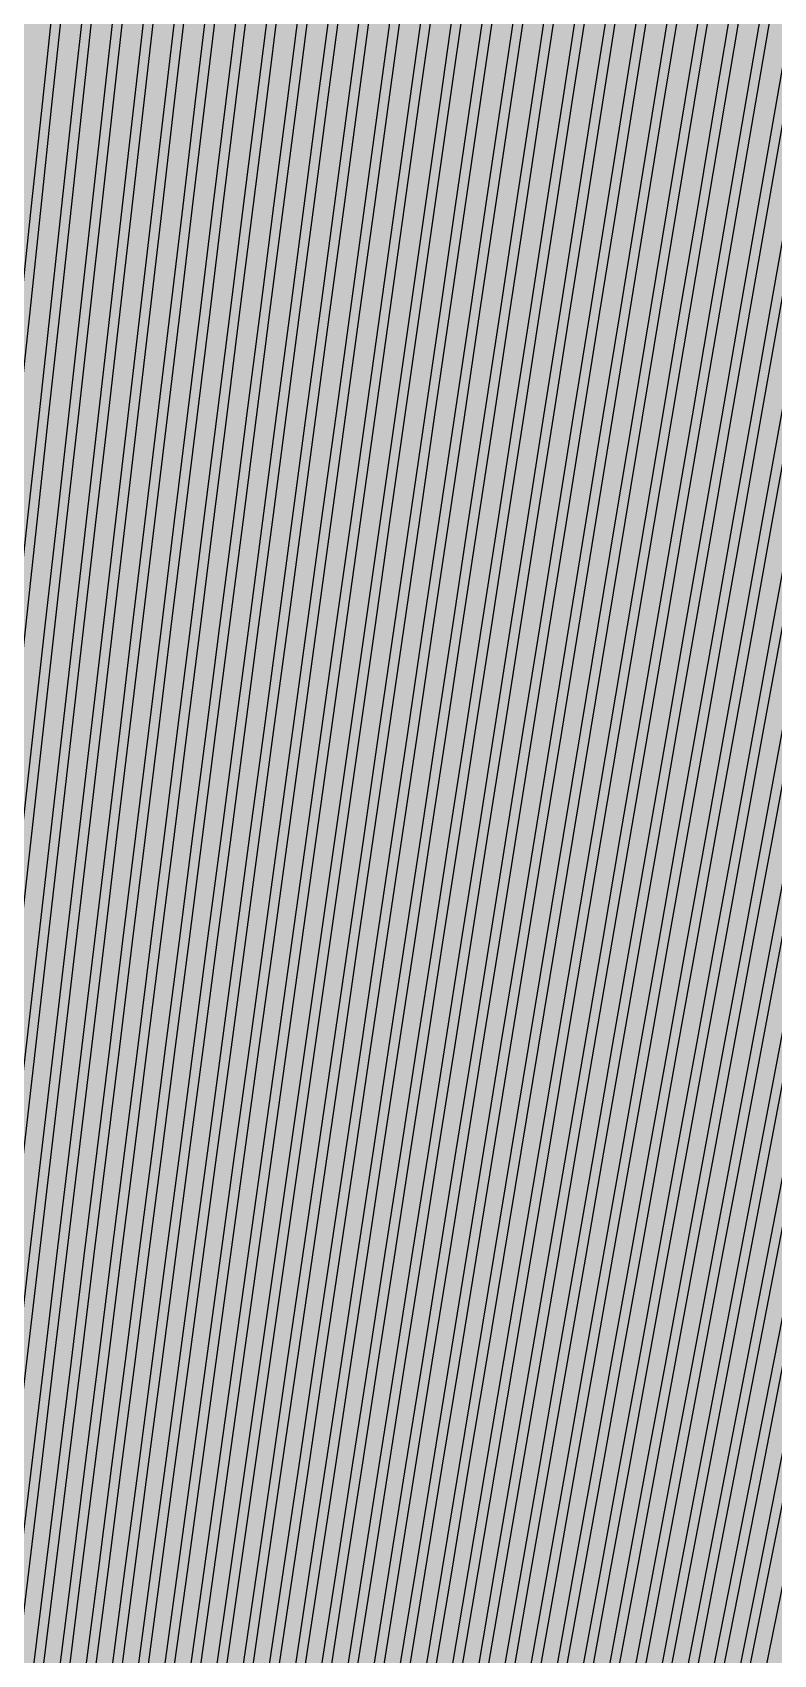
# Model space of a CAD drawing. Header units: metres. Extents: x -7231 to 10969, y -37556 to 1873.
# Drawn here: x 2111.6 to 2270.5, y -18122.3 to -17774.6 of the extents above; entities that cross this region are included whole.
import ezdxf

# ---------------------------------------------------------------- set-up
doc = ezdxf.new("R2010")
doc.units = ezdxf.units.M
for name, color, linetype in [('Metal1', 4, 'CONTINUOUS'), ('Metal2', 3, 'CONTINUOUS'), ('Polyimide', 7, 'CONTINUOUS')]:
    doc.layers.add(name, color=color, linetype=linetype)

msp = doc.modelspace()

# ---------------------------------------------------------------- hatches: boundary and pattern name
at = {"layer": 'Polyimide'}
msp.add_hatch(color=7, dxfattribs=at).paths.add_polyline_path([(4065.69, -468), (4066.67, -501.99), (4068.51, -535.99), (4071.41, -569.99), (4075.54, -603.99), (4081.04, -637.99), (4088.01, -671.99), (4096.52, -705.98), (4106.62, -739.98), (4118.33, -773.98), (4131.63, -807.98), (4146.49, -841.98), (4162.87, -875.98), (4180.68, -909.97), (4199.83, -943.97), (4220.22, -977.97), (4241.73, -1011.97), (4264.21, -1045.97), (4287.52, -1079.96), (4311.51, -1113.96), (4336.01, -1147.96), (4360.86, -1181.96), (4385.88, -1215.96), (4410.89, -1249.96), (4435.74, -1283.95), (4460.24, -1317.95), (4484.23, -1351.95), (4507.54, -1385.95), (4530.02, -1419.95), (4551.53, -1453.94), (4571.92, -1487.94), (4591.07, -1521.94), (4608.88, -1555.94), (4625.26, -1589.94), (4640.12, -1623.94), (4653.42, -1657.93), (4665.13, -1691.93), (4675.23, -1725.93), (4683.74, -1759.93), (4690.71, -1793.93), (4696.21, -1827.93), (4700.34, -1861.92), (4703.24, -1895.92), (4705.08, -1929.92), (4706.06, -1963.92), (4706.44, -1997.92), (4706.5, -2031.91), (4706.5, -4793.02), (4709.95, -4838.39), (4720.22, -4882.71), (4737.08, -4924.98), (4760.13, -4964.2), (4788.85, -4999.49), (4822.58, -5030.03), (4860.53, -5055.12), (4901.85, -5074.18), (4901.85, -5074.18), (4970.68, -5105.23), (5034.7, -5145.26), (5092.76, -5193.54), (5143.8, -5249.19), (5186.89, -5311.2), (5221.24, -5378.44), (5246.23, -5449.69), (5261.41, -5523.66), (5266.5, -5599), (5261.41, -5674.34), (5246.23, -5748.31), (5221.24, -5819.56), (5186.89, -5886.8), (5143.8, -5948.81), (5092.76, -6004.46), (5034.7, -6052.74), (4970.68, -6092.77), (4901.85, -6123.82), (4860.53, -6142.88), (4822.58, -6167.97), (4788.85, -6198.51), (4760.13, -6233.8), (4737.08, -6273.02), (4720.22, -6315.29), (4709.95, -6359.61), (4706.5, -6404.98), (4706.5, -9221.52), (4709.95, -9266.88), (4720.22, -9311.21), (4737.08, -9353.47), (4760.13, -9392.7), (4788.85, -9427.98), (4822.58, -9458.52), (4860.53, -9483.61), (4901.85, -9502.67), (4970.68, -9533.72), (5034.7, -9573.75), (5092.76, -9622.03), (5143.8, -9677.68), (5186.89, -9739.69), (5221.24, -9806.94), (5246.23, -9878.19), (5261.41, -9952.16), (5266.5, -10027.49), (5261.41, -10102.83), (5246.23, -10176.8), (5221.24, -10248.05), (5186.89, -10315.3), (5143.8, -10377.31), (5092.76, -10432.96), (5034.7, -10481.24), (4970.68, -10521.27), (4901.85, -10552.32), (4860.53, -10571.38), (4822.58, -10596.46), (4788.85, -10627), (4760.13, -10662.29), (4737.08, -10701.52), (4720.22, -10743.78), (4709.95, -10788.1), (4706.5, -10833.47), (4706.5, -13650.01), (4709.95, -13695.38), (4720.22, -13739.7), (4737.08, -13781.96), (4760.13, -13821.19), (4788.85, -13856.48), (4822.58, -13887.02), (4860.53, -13912.11), (4901.85, -13931.17), (4970.68, -13962.22), (5034.7, -14002.25), (5092.76, -14050.53), (5143.8, -14106.18), (5186.89, -14168.19), (5221.24, -14235.43), (5246.23, -14306.68), (5261.41, -14380.65), (5266.5, -14455.99), (5261.41, -14531.33), (5246.23, -14605.29), (5221.24, -14676.55), (5186.89, -14743.79), (5143.8, -14805.8), (5092.76, -14861.45), (5034.7, -14909.73), (4970.68, -14949.76), (4901.85, -14980.81), (4860.53, -14999.87), (4822.58, -15024.96), (4788.85, -15055.5), (4760.13, -15090.79), (4737.08, -15130.01), (4720.22, -15172.27), (4709.95, -15216.6), (4706.5, -15261.97), (4706.5, -15455.99), (4720.95, -15750.04), (4764.14, -16041.26), (4835.68, -16326.84), (4934.86, -16604.04), (5060.74, -16870.18), (5212.09, -17122.7), (5387.47, -17359.17), (5585.18, -17577.31), (5803.32, -17775.02), (6039.79, -17950.4), (6292.31, -18101.75), (6558.45, -18227.63), (6835.65, -18326.81), (7121.23, -18398.34), (7412.45, -18441.54), (7706.5, -18455.99), (9969.01, -18455.99), (10047.42, -18459.84), (10125.08, -18471.36), (10201.23, -18490.44), (10275.15, -18516.89), (10346.12, -18550.45), (10413.46, -18590.81), (10476.52, -18637.58), (10534.69, -18690.3), (10587.41, -18748.47), (10634.18, -18811.53), (10674.54, -18878.87), (10708.11, -18949.84), (10734.56, -19023.76), (10753.63, -19099.92), (10765.15, -19177.58), (10769.01, -19255.99), (10769.01, -20895.8), (10730.24, -20951.41), (10694.6, -21009.08), (10662.21, -21068.63), (10633.17, -21129.89), (10607.55, -21192.66), (10585.45, -21256.74), (10566.93, -21321.96), (10552.05, -21388.09), (10540.84, -21454.95), (10533.35, -21522.33), (10529.6, -21590.02), (10529.6, -21657.81), (10533.35, -21725.5), (10540.84, -21792.87), (10552.05, -21859.73), (10566.93, -21925.87), (10585.45, -21991.08), (10607.55, -22055.17), (10633.17, -22117.94), (10662.21, -22179.19), (10694.6, -22238.74), (10730.24, -22296.41), (10769.01, -22352.03), (10769.01, -32454.24), (10728.74, -32510.49), (10691.72, -32568.92), (10658.05, -32629.35), (10627.85, -32691.58), (10601.2, -32755.42), (10578.21, -32820.67), (10558.93, -32887.1), (10543.44, -32954.52), (10531.77, -33022.71), (10523.97, -33091.44), (10520.07, -33160.51), (10520.07, -33229.69), (10523.97, -33298.75), (10531.77, -33367.49), (10543.44, -33435.67), (10558.93, -33503.09), (10578.21, -33569.53), (10601.2, -33634.77), (10627.85, -33698.61), (10658.05, -33760.85), (10691.72, -33821.28), (10728.74, -33879.71), (10769.01, -33935.96), (10769.01, -36556), (10765.15, -36634.41), (10753.63, -36712.07), (10734.56, -36788.23), (10708.11, -36862.15), (10674.54, -36933.12), (10634.18, -37000.46), (10587.41, -37063.51), (10534.69, -37121.69), (10476.52, -37174.41), (10413.46, -37221.18), (10346.12, -37261.54), (10275.15, -37295.1), (10201.23, -37321.55), (10125.08, -37340.63), (10047.42, -37352.15), (9969.01, -37356), (-6231.01, -37356), (-6309.42, -37352.15), (-6387.08, -37340.63), (-6463.23, -37321.55), (-6537.15, -37295.1), (-6608.12, -37261.54), (-6675.46, -37221.18), (-6738.52, -37174.41), (-6796.69, -37121.69), (-6849.41, -37063.51), (-6896.18, -37000.46), (-6936.54, -36933.12), (-6970.11, -36862.15), (-6996.56, -36788.23), (-7015.63, -36712.07), (-7027.15, -36634.41), (-7031.01, -36556), (-7031.01, -33936), (-6990.74, -33879.75), (-6953.7, -33821.31), (-6920.03, -33760.88), (-6889.82, -33698.64), (-6863.18, -33634.8), (-6840.18, -33569.55), (-6820.9, -33503.11), (-6805.4, -33435.69), (-6793.74, -33367.49), (-6785.94, -33298.75), (-6782.03, -33229.68), (-6782.03, -33160.5), (-6785.94, -33091.43), (-6793.74, -33022.69), (-6805.4, -32954.5), (-6820.9, -32887.07), (-6840.18, -32820.63), (-6863.18, -32755.39), (-6889.82, -32691.54), (-6920.03, -32629.3), (-6953.7, -32568.87), (-6990.74, -32510.43), (-7031.01, -32454.18), (-7031.01, -22364.83), (-6990.74, -22308.58), (-6953.7, -22250.14), (-6920.03, -22189.71), (-6889.82, -22127.47), (-6863.18, -22063.62), (-6840.18, -21998.38), (-6820.9, -21931.94), (-6805.4, -21864.51), (-6793.74, -21796.32), (-6785.94, -21727.58), (-6782.03, -21658.51), (-6782.03, -21589.33), (-6785.94, -21520.26), (-6793.74, -21451.52), (-6805.4, -21383.32), (-6820.9, -21315.9), (-6840.18, -21249.46), (-6863.18, -21184.21), (-6889.82, -21120.37), (-6920.03, -21058.13), (-6953.7, -20997.7), (-6990.74, -20939.26), (-7031.01, -20883.01), (-7031.01, -19255.99), (-7027.15, -19177.58), (-7015.63, -19099.92), (-6996.56, -19023.76), (-6970.11, -18949.84), (-6936.54, -18878.87), (-6896.18, -18811.53), (-6849.41, -18748.47), (-6796.69, -18690.3), (-6738.52, -18637.58), (-6675.46, -18590.81), (-6608.12, -18550.45), (-6537.15, -18516.89), (-6463.23, -18490.44), (-6387.08, -18471.36), (-6309.42, -18459.84), (-6231.01, -18455.99), (-3968.5, -18455.99), (-3674.45, -18441.54), (-3383.23, -18398.34), (-3097.65, -18326.81), (-2820.45, -18227.63), (-2554.31, -18101.75), (-2301.79, -17950.4), (-2065.32, -17775.02), (-1847.18, -17577.31), (-1649.47, -17359.17), (-1474.09, -17122.7), (-1322.74, -16870.18), (-1196.86, -16604.04), (-1097.68, -16326.84), (-1026.14, -16041.26), (-982.95, -15750.04), (-968.5, -15455.99), (-968.5, -15261.97), (-971.95, -15216.6), (-982.22, -15172.27), (-999.08, -15130.01), (-1022.13, -15090.79), (-1050.85, -15055.5), (-1084.58, -15024.96), (-1122.53, -14999.87), (-1163.85, -14980.81), (-1232.68, -14949.76), (-1296.7, -14909.73), (-1354.76, -14861.45), (-1405.8, -14805.8), (-1448.89, -14743.79), (-1483.24, -14676.55), (-1508.23, -14605.29), (-1523.41, -14531.33), (-1528.5, -14455.99), (-1523.41, -14380.65), (-1508.23, -14306.68), (-1483.24, -14235.43), (-1448.89, -14168.19), (-1405.8, -14106.18), (-1354.76, -14050.53), (-1296.7, -14002.25), (-1232.68, -13962.22), (-1163.85, -13931.17), (-1122.53, -13912.11), (-1084.58, -13887.02), (-1050.85, -13856.48), (-1022.13, -13821.19), (-999.08, -13781.96), (-982.22, -13739.7), (-971.95, -13695.38), (-968.5, -13650.01), (-968.5, -12309.64), (-971.95, -12264.27), (-982.22, -12219.94), (-999.08, -12177.68), (-1022.13, -12138.46), (-1050.85, -12103.17), (-1084.58, -12072.63), (-1122.53, -12047.54), (-1163.85, -12028.48), (-1232.68, -11997.43), (-1296.7, -11957.4), (-1354.76, -11909.12), (-1405.8, -11853.47), (-1448.89, -11791.46), (-1483.24, -11724.22), (-1508.23, -11652.96), (-1523.41, -11579), (-1528.5, -11503.66), (-1523.41, -11428.32), (-1508.23, -11354.35), (-1483.24, -11283.1), (-1448.89, -11215.86), (-1405.8, -11153.85), (-1354.76, -11098.2), (-1296.7, -11049.92), (-1232.68, -11009.89), (-1163.85, -10978.84), (-1122.53, -10959.78), (-1084.58, -10934.69), (-1050.85, -10904.15), (-1022.13, -10868.86), (-999.08, -10829.63), (-982.22, -10787.37), (-971.95, -10743.05), (-968.5, -10697.68), (-968.5, -9357.31), (-971.95, -9311.94), (-982.22, -9267.62), (-999.08, -9225.35), (-1022.13, -9186.13), (-1050.85, -9150.84), (-1084.58, -9120.3), (-1122.53, -9095.21), (-1163.85, -9076.15), (-1163.85, -9076.15), (-1232.68, -9045.1), (-1296.7, -9005.07), (-1354.76, -8956.79), (-1405.8, -8901.14), (-1448.89, -8839.13), (-1483.24, -8771.89), (-1508.23, -8700.64), (-1523.41, -8626.67), (-1528.5, -8551.33), (-1523.41, -8475.99), (-1508.23, -8402.02), (-1483.24, -8330.77), (-1448.89, -8263.53), (-1405.8, -8201.52), (-1354.76, -8145.87), (-1296.7, -8097.59), (-1232.68, -8057.56), (-1163.85, -8026.51), (-1163.85, -8026.51), (-1122.53, -8007.45), (-1084.58, -7982.36), (-1050.85, -7951.82), (-1022.13, -7916.53), (-999.08, -7877.31), (-982.22, -7835.04), (-971.95, -7790.72), (-968.5, -7745.35), (-968.5, -6404.98), (-971.95, -6359.61), (-982.22, -6315.29), (-999.08, -6273.02), (-1022.13, -6233.8), (-1050.85, -6198.51), (-1084.58, -6167.97), (-1122.53, -6142.88), (-1163.85, -6123.82), (-1163.85, -6123.82), (-1232.68, -6092.77), (-1296.7, -6052.74), (-1354.76, -6004.46), (-1405.8, -5948.81), (-1448.89, -5886.8), (-1483.24, -5819.56), (-1508.23, -5748.31), (-1523.41, -5674.34), (-1528.5, -5599), (-1523.41, -5523.66), (-1508.23, -5449.69), (-1483.24, -5378.44), (-1448.89, -5311.2), (-1405.8, -5249.19), (-1354.76, -5193.54), (-1296.7, -5145.26), (-1232.68, -5105.23), (-1163.85, -5074.18), (-1163.85, -5074.18), (-1122.53, -5055.12), (-1084.58, -5030.03), (-1050.85, -4999.49), (-1022.13, -4964.2), (-999.08, -4924.98), (-982.22, -4882.71), (-971.95, -4838.39), (-968.5, -4793.02), (-968.5, -2031.91), (-968.44, -1997.92), (-968.06, -1963.92), (-967.05, -1929.92), (-965.18, -1895.92), (-962.22, -1861.92), (-958.01, -1827.93), (-952.41, -1793.93), (-945.31, -1759.93), (-936.64, -1725.93), (-926.35, -1691.93), (-914.43, -1657.93), (-900.88, -1623.94), (-885.74, -1589.94), (-869.05, -1555.94), (-850.91, -1521.94), (-831.4, -1487.94), (-810.63, -1453.94), (-788.72, -1419.95), (-765.82, -1385.95), (-742.07, -1351.95), (-717.63, -1317.95), (-692.67, -1283.95), (-667.36, -1249.96), (-641.88, -1215.96), (-616.39, -1181.96), (-591.08, -1147.96), (-566.12, -1113.96), (-541.68, -1079.96), (-517.93, -1045.97), (-495.03, -1011.97), (-473.12, -977.97), (-452.35, -943.97), (-432.84, -909.97), (-414.7, -875.98), (-398.01, -841.98), (-382.87, -807.98), (-369.32, -773.98), (-357.4, -739.98), (-347.11, -705.98), (-338.44, -671.99), (-331.34, -637.99), (-325.74, -603.99), (-321.53, -569.99), (-318.57, -535.99), (-316.7, -501.99), (-315.69, -468), (-315.31, -434), (-315.25, -400), (-315.25, 401), (-315.25, 451), (-315.25, 1644), (-270.25, 1644), (-270.03, 1637.13), (-269.35, 1630.29), (-268.23, 1623.52), (-266.67, 1616.82), (-264.68, 1610.25), (-262.26, 1603.82), (-259.42, 1597.56), (-256.18, 1591.5), (-252.55, 1585.67), (-248.55, 1580.08), (-244.19, 1574.77), (-239.5, 1569.75), (-234.48, 1565.06), (-229.17, 1560.7), (-223.58, 1556.7), (-217.75, 1553.07), (-211.69, 1549.83), (-205.43, 1546.99), (-199, 1544.57), (-192.43, 1542.58), (-185.73, 1541.02), (-178.96, 1539.9), (-172.12, 1539.22), (-165.25, 1539), (-158.38, 1539.22), (-151.54, 1539.9), (-144.77, 1541.02), (-138.07, 1542.58), (-131.5, 1544.57), (-125.07, 1546.99), (-118.81, 1549.83), (-112.75, 1553.07), (-106.92, 1556.7), (-101.33, 1560.7), (-96.02, 1565.06), (-91, 1569.75), (-86.31, 1574.77), (-81.95, 1580.08), (-77.95, 1585.67), (-74.32, 1591.5), (-71.08, 1597.56), (-68.24, 1603.82), (-65.82, 1610.25), (-63.83, 1616.82), (-62.27, 1623.52), (-61.15, 1630.29), (-60.47, 1637.13), (-60.25, 1644), (1853, 1644), (1853, 1573), (3815.25, 1573), (3815.46, 1579.54), (3816.11, 1586.05), (3817.17, 1592.51), (3818.66, 1598.88), (3820.56, 1605.14), (3822.86, 1611.27), (3825.56, 1617.23), (3828.65, 1623), (3832.1, 1628.56), (3835.91, 1633.88), (3840.07, 1638.93), (3844.54, 1643.71), (3849.32, 1648.18), (3854.37, 1652.34), (3859.69, 1656.15), (3865.25, 1659.6), (3871.02, 1662.69), (3876.98, 1665.39), (3883.11, 1667.69), (3889.37, 1669.59), (3895.74, 1671.08), (3902.2, 1672.14), (3908.71, 1672.79), (3915.25, 1673), (3921.79, 1672.79), (3928.3, 1672.14), (3934.76, 1671.08), (3941.13, 1669.59), (3947.39, 1667.69), (3953.52, 1665.39), (3959.48, 1662.69), (3965.25, 1659.6), (3970.81, 1656.15), (3976.13, 1652.34), (3981.18, 1648.18), (3985.96, 1643.71), (3990.43, 1638.93), (3994.59, 1633.88), (3998.4, 1628.56), (4001.85, 1623), (4004.94, 1617.23), (4007.64, 1611.27), (4009.94, 1605.14), (4011.84, 1598.88), (4013.33, 1592.51), (4014.39, 1586.05), (4015.04, 1579.54), (4015.25, 1573), (4065.25, 1573), (4065.25, 451), (4065.25, 401), (4065.25, -400), (4065.31, -434), (4065.69, -468)])

# ---------------------------------------------------------------- linework, layer by layer
at = {"layer": 'Metal1'}
for points in [[(2083.67, -18126.82), (2086.11, -18104.32), (2088.56, -18081.82), (2091.01, -18059.32), (2093.45, -18036.82), (2095.9, -18014.32), (2098.35, -17991.82), (2100.8, -17969.32), (2103.24, -17946.82), (2105.69, -17924.32), (2108.14, -17901.81), (2110.59, -17879.31), (2113.03, -17856.81), (2115.48, -17834.31), (2117.93, -17811.81), (2120.37, -17789.31), (2122.82, -17766.81)], [(2124.81, -17767.03), (2122.36, -17789.53), (2119.92, -17812.03), (2117.47, -17834.53), (2115.02, -17857.03), (2112.57, -17879.53), (2110.13, -17902.03), (2107.68, -17924.53), (2105.23, -17947.03), (2102.78, -17969.53), (2100.34, -17992.03), (2097.89, -18014.53), (2095.44, -18037.04), (2093, -18059.54), (2090.55, -18082.04), (2088.1, -18104.54), (2085.65, -18127.04)], [(2094.87, -18126.82), (2097.44, -18104.32), (2100.02, -18081.81), (2102.59, -18059.31), (2105.17, -18036.81), (2107.74, -18014.31), (2110.32, -17991.81), (2112.89, -17969.31), (2115.46, -17946.81), (2118.04, -17924.31), (2120.61, -17901.81), (2123.19, -17879.31), (2125.76, -17856.81), (2128.34, -17834.31), (2130.91, -17811.81), (2133.49, -17789.31), (2136.06, -17766.81)], [(2138.05, -17767.03), (2135.47, -17789.53), (2132.9, -17812.03), (2130.32, -17834.53), (2127.75, -17857.04), (2125.17, -17879.54), (2122.6, -17902.04), (2120.03, -17924.54), (2117.45, -17947.04), (2114.88, -17969.54), (2112.3, -17992.04), (2109.73, -18014.54), (2107.15, -18037.04), (2104.58, -18059.54), (2102.01, -18082.04), (2099.43, -18104.54), (2096.86, -18127.04)], [(2106.07, -18126.81), (2108.77, -18104.31), (2111.48, -18081.81), (2114.18, -18059.31), (2116.88, -18036.81), (2119.58, -18014.31), (2122.28, -17991.81), (2124.98, -17969.31), (2127.69, -17946.81), (2130.39, -17924.3), (2133.09, -17901.8), (2135.79, -17879.3), (2138.49, -17856.8), (2141.19, -17834.3), (2143.89, -17811.8), (2146.6, -17789.3), (2149.3, -17766.8)], [(2151.28, -17767.04), (2148.58, -17789.54), (2145.88, -17812.04), (2143.18, -17834.54), (2140.48, -17857.04), (2137.78, -17879.54), (2135.07, -17902.04), (2132.37, -17924.54), (2129.67, -17947.04), (2126.97, -17969.54), (2124.27, -17992.04), (2121.57, -18014.55), (2118.86, -18037.05), (2116.16, -18059.55), (2113.46, -18082.05), (2110.76, -18104.55), (2108.06, -18127.05)], [(2117.28, -18126.8), (2120.11, -18104.3), (2122.93, -18081.8), (2125.76, -18059.3), (2128.59, -18036.8), (2131.42, -18014.3), (2134.25, -17991.8), (2137.08, -17969.3), (2139.91, -17946.8), (2142.73, -17924.3), (2145.56, -17901.8), (2148.39, -17879.3), (2151.22, -17856.8), (2154.05, -17834.3), (2156.88, -17811.8), (2159.71, -17789.29), (2162.54, -17766.79)], [(2164.52, -17767.04), (2161.69, -17789.54), (2158.86, -17812.04), (2156.03, -17834.55), (2153.21, -17857.05), (2150.38, -17879.55), (2147.55, -17902.05), (2144.72, -17924.55), (2141.89, -17947.05), (2139.06, -17969.55), (2136.23, -17992.05), (2133.4, -18014.55), (2130.58, -18037.05), (2127.75, -18059.55), (2124.92, -18082.05), (2122.09, -18104.55), (2119.26, -18127.05)], [(2128.48, -18126.8), (2131.44, -18104.3), (2134.39, -18081.8), (2137.35, -18059.3), (2140.3, -18036.8), (2143.26, -18014.3), (2146.22, -17991.8), (2149.17, -17969.29), (2152.13, -17946.79), (2155.08, -17924.29), (2158.04, -17901.79), (2160.99, -17879.29), (2163.95, -17856.79), (2166.91, -17834.29), (2169.86, -17811.79), (2172.82, -17789.29), (2175.77, -17766.79)], [(2177.76, -17767.05), (2174.8, -17789.55), (2171.84, -17812.05), (2168.89, -17834.55), (2165.93, -17857.05), (2162.98, -17879.55), (2160.02, -17902.05), (2157.07, -17924.55), (2154.11, -17947.05), (2151.15, -17969.56), (2148.2, -17992.06), (2145.24, -18014.56), (2142.29, -18037.06), (2139.33, -18059.56), (2136.38, -18082.06), (2133.42, -18104.56), (2130.46, -18127.06)], [(2139.68, -18126.79), (2142.77, -18104.29), (2145.85, -18081.79), (2148.93, -18059.29), (2152.02, -18036.79), (2155.1, -18014.29), (2158.18, -17991.79), (2161.27, -17969.29), (2164.35, -17946.79), (2167.43, -17924.29), (2170.51, -17901.79), (2173.6, -17879.29), (2176.68, -17856.79), (2179.76, -17834.29), (2182.85, -17811.78), (2185.93, -17789.28), (2189.01, -17766.78)], [(2190.99, -17767.05), (2187.91, -17789.56), (2184.83, -17812.06), (2181.74, -17834.56), (2178.66, -17857.06), (2175.58, -17879.56), (2172.5, -17902.06), (2169.41, -17924.56), (2166.33, -17947.06), (2163.25, -17969.56), (2160.16, -17992.06), (2157.08, -18014.56), (2154, -18037.06), (2150.91, -18059.56), (2147.83, -18082.06), (2144.75, -18104.56), (2141.67, -18127.07)], [(2150.89, -18126.79), (2154.1, -18104.29), (2157.31, -18081.79), (2160.52, -18059.29), (2163.73, -18036.79), (2166.94, -18014.29), (2170.15, -17991.78), (2173.36, -17969.28), (2176.57, -17946.78), (2179.78, -17924.28), (2182.99, -17901.78), (2186.2, -17879.28), (2189.41, -17856.78), (2192.62, -17834.28), (2195.83, -17811.78), (2199.04, -17789.28), (2202.25, -17766.78)], [(2204.23, -17767.06), (2201.02, -17789.56), (2197.81, -17812.06), (2194.6, -17834.56), (2191.39, -17857.06), (2188.18, -17879.56), (2184.97, -17902.06), (2181.76, -17924.56), (2178.55, -17947.07), (2175.34, -17969.57), (2172.13, -17992.07), (2168.92, -18014.57), (2165.71, -18037.07), (2162.5, -18059.57), (2159.29, -18082.07), (2156.08, -18104.57), (2152.87, -18127.07)], [(2162.09, -18126.78), (2165.43, -18104.28), (2168.77, -18081.78), (2172.1, -18059.28), (2175.44, -18036.78), (2178.78, -18014.28), (2182.12, -17991.78), (2185.45, -17969.28), (2188.79, -17946.78), (2192.13, -17924.28), (2195.46, -17901.78), (2198.8, -17879.28), (2202.14, -17856.77), (2205.48, -17834.27), (2208.81, -17811.77), (2212.15, -17789.27), (2215.49, -17766.77)], [(2217.47, -17767.07), (2214.13, -17789.57), (2210.79, -17812.07), (2207.45, -17834.57), (2204.12, -17857.07), (2200.78, -17879.57), (2197.44, -17902.07), (2194.11, -17924.57), (2190.77, -17947.07), (2187.43, -17969.57), (2184.09, -17992.07), (2180.76, -18014.57), (2177.42, -18037.07), (2174.08, -18059.57), (2170.75, -18082.08), (2167.41, -18104.58), (2164.07, -18127.08)], [(2173.3, -18126.78), (2176.76, -18104.28), (2180.22, -18081.78), (2183.69, -18059.28), (2187.15, -18036.77), (2190.62, -18014.27), (2194.08, -17991.77), (2197.55, -17969.27), (2201.01, -17946.77), (2204.48, -17924.27), (2207.94, -17901.77), (2211.4, -17879.27), (2214.87, -17856.77), (2218.33, -17834.27), (2221.8, -17811.77), (2225.26, -17789.27), (2228.73, -17766.77)], [(2230.7, -17767.07), (2227.24, -17789.57), (2223.77, -17812.07), (2220.31, -17834.57), (2216.84, -17857.07), (2213.38, -17879.57), (2209.92, -17902.08), (2206.45, -17924.58), (2202.99, -17947.08), (2199.52, -17969.58), (2196.06, -17992.08), (2192.59, -18014.58), (2189.13, -18037.08), (2185.67, -18059.58), (2182.2, -18082.08), (2178.74, -18104.58), (2175.27, -18127.08)], [(2184.5, -18126.77), (2188.09, -18104.27), (2191.68, -18081.77), (2195.27, -18059.27), (2198.87, -18036.77), (2202.46, -18014.27), (2206.05, -17991.77), (2209.64, -17969.27), (2213.23, -17946.77), (2216.82, -17924.27), (2220.41, -17901.77), (2224.01, -17879.26), (2227.6, -17856.76), (2231.19, -17834.26), (2234.78, -17811.76), (2238.37, -17789.26), (2241.96, -17766.76)], [(2243.94, -17767.08), (2240.35, -17789.58), (2236.76, -17812.08), (2233.16, -17834.58), (2229.57, -17857.08), (2225.98, -17879.58), (2222.39, -17902.08), (2218.8, -17924.58), (2215.21, -17947.08), (2211.62, -17969.58), (2208.02, -17992.08), (2204.43, -18014.58), (2200.84, -18037.08), (2197.25, -18059.59), (2193.66, -18082.09), (2190.07, -18104.59), (2186.48, -18127.09)], [(2195.7, -18126.77), (2199.42, -18104.27), (2203.14, -18081.77), (2206.86, -18059.26), (2210.58, -18036.76), (2214.3, -18014.26), (2218.02, -17991.76), (2221.73, -17969.26), (2225.45, -17946.76), (2229.17, -17924.26), (2232.89, -17901.76), (2236.61, -17879.26), (2240.33, -17856.76), (2244.05, -17834.26), (2247.76, -17811.76), (2251.48, -17789.26), (2255.2, -17766.76)], [(2257.17, -17767.08), (2253.46, -17789.58), (2249.74, -17812.08), (2246.02, -17834.58), (2242.3, -17857.08), (2238.58, -17879.59), (2234.86, -17902.09), (2231.14, -17924.59), (2227.43, -17947.09), (2223.71, -17969.59), (2219.99, -17992.09), (2216.27, -18014.59), (2212.55, -18037.09), (2208.83, -18059.59), (2205.11, -18082.09), (2201.4, -18104.59), (2197.68, -18127.09)], [(2206.91, -18126.76), (2210.75, -18104.26), (2214.6, -18081.76), (2218.45, -18059.26), (2222.29, -18036.76), (2226.14, -18014.26), (2229.98, -17991.76), (2233.83, -17969.26), (2237.67, -17946.76), (2241.52, -17924.26), (2245.37, -17901.75), (2249.21, -17879.25), (2253.06, -17856.75), (2256.9, -17834.25), (2260.75, -17811.75), (2264.59, -17789.25), (2268.44, -17766.75)], [(2270.41, -17767.09), (2266.57, -17789.59), (2262.72, -17812.09), (2258.87, -17834.59), (2255.03, -17857.09), (2251.18, -17879.59), (2247.34, -17902.09), (2243.49, -17924.59), (2239.65, -17947.09), (2235.8, -17969.59), (2231.95, -17992.09), (2228.11, -18014.59), (2224.26, -18037.1), (2220.42, -18059.6), (2216.57, -18082.1), (2212.73, -18104.6), (2208.88, -18127.1)], [(2218.11, -18126.76), (2222.09, -18104.26), (2226.06, -18081.75), (2230.03, -18059.25), (2234, -18036.75), (2237.98, -18014.25), (2241.95, -17991.75), (2245.92, -17969.25), (2249.9, -17946.75), (2253.87, -17924.25), (2257.84, -17901.75), (2261.81, -17879.25), (2265.79, -17856.75), (2269.76, -17834.25), (2273.73, -17811.75), (2277.71, -17789.25), (2281.68, -17766.74)], [(2283.65, -17767.09), (2279.67, -17789.59), (2275.7, -17812.09), (2271.73, -17834.59), (2267.76, -17857.1), (2263.78, -17879.6), (2259.81, -17902.1), (2255.84, -17924.6), (2251.86, -17947.1), (2247.89, -17969.6), (2243.92, -17992.1), (2239.95, -18014.6), (2235.97, -18037.1), (2232, -18059.6), (2228.03, -18082.1), (2224.05, -18104.6), (2220.08, -18127.1)], [(2229.32, -18126.75), (2233.42, -18104.25), (2237.52, -18081.75), (2241.62, -18059.25), (2245.72, -18036.75), (2249.82, -18014.25), (2253.92, -17991.75), (2258.02, -17969.25), (2262.12, -17946.74), (2266.22, -17924.24), (2270.32, -17901.74), (2274.42, -17879.24), (2278.52, -17856.74), (2282.62, -17834.24), (2286.72, -17811.74), (2290.82, -17789.24), (2294.92, -17766.74)], [(2296.88, -17767.1), (2292.78, -17789.6), (2288.68, -17812.1), (2284.58, -17834.6), (2280.48, -17857.1), (2276.38, -17879.6), (2272.28, -17902.1), (2268.18, -17924.6), (2264.08, -17947.1), (2259.98, -17969.6), (2255.88, -17992.1), (2251.78, -18014.61), (2247.68, -18037.11), (2243.58, -18059.61), (2239.48, -18082.11), (2235.38, -18104.61), (2231.28, -18127.11)], [(2240.52, -18126.75), (2244.75, -18104.24), (2248.97, -18081.74), (2253.2, -18059.24), (2257.43, -18036.74), (2261.66, -18014.24), (2265.88, -17991.74), (2270.11, -17969.24), (2274.34, -17946.74), (2278.56, -17924.24), (2282.79, -17901.74), (2287.02, -17879.24), (2291.25, -17856.74), (2295.47, -17834.24), (2299.7, -17811.74), (2303.93, -17789.23), (2308.15, -17766.73)], [(2310.12, -17767.1), (2305.89, -17789.6), (2301.67, -17812.1), (2297.44, -17834.61), (2293.21, -17857.11), (2288.98, -17879.61), (2284.76, -17902.11), (2280.53, -17924.61), (2276.3, -17947.11), (2272.08, -17969.61), (2267.85, -17992.11), (2263.62, -18014.61), (2259.39, -18037.11), (2255.17, -18059.61), (2250.94, -18082.11), (2246.71, -18104.61), (2242.49, -18127.11)], [(2251.72, -18126.74), (2256.08, -18104.24), (2260.43, -18081.74), (2264.79, -18059.24), (2269.14, -18036.74), (2273.5, -18014.24), (2277.85, -17991.74), (2282.2, -17969.23), (2286.56, -17946.73), (2290.91, -17924.23), (2295.27, -17901.73), (2299.62, -17879.23), (2303.98, -17856.73), (2308.33, -17834.23), (2312.68, -17811.73), (2317.04, -17789.23), (2321.39, -17766.73)], [(2323.36, -17767.11), (2319, -17789.61), (2314.65, -17812.11), (2310.29, -17834.61), (2305.94, -17857.11), (2301.58, -17879.61), (2297.23, -17902.11), (2292.88, -17924.61), (2288.52, -17947.11), (2284.17, -17969.61), (2279.81, -17992.12), (2275.46, -18014.62), (2271.11, -18037.12), (2266.75, -18059.62), (2262.4, -18082.12), (2258.04, -18104.62), (2253.69, -18127.12)], [(2262.93, -18126.73), (2267.41, -18104.23), (2271.89, -18081.73), (2276.37, -18059.23), (2280.85, -18036.73), (2285.34, -18014.23), (2289.82, -17991.73), (2294.3, -17969.23), (2298.78, -17946.73), (2303.26, -17924.23), (2307.74, -17901.73), (2312.22, -17879.23), (2316.71, -17856.73), (2321.19, -17834.23), (2325.67, -17811.72), (2330.15, -17789.22), (2334.63, -17766.72)], [(2336.59, -17767.11), (2332.11, -17789.61), (2327.63, -17812.12), (2323.15, -17834.62), (2318.67, -17857.12), (2314.19, -17879.62), (2309.7, -17902.12), (2305.22, -17924.62), (2300.74, -17947.12), (2296.26, -17969.62), (2291.78, -17992.12), (2287.3, -18014.62), (2282.82, -18037.12), (2278.33, -18059.62), (2273.85, -18082.12), (2269.37, -18104.62), (2264.89, -18127.12)]]:
    msp.add_lwpolyline(points, dxfattribs=at)
at = {"layer": 'Metal2'}
for points in [[(2078.06, -18126.82), (2080.45, -18104.32), (2082.83, -18081.82), (2085.21, -18059.32), (2087.6, -18036.82), (2089.98, -18014.32), (2092.37, -17991.82), (2094.75, -17969.32), (2097.13, -17946.82), (2099.52, -17924.32), (2101.9, -17901.82), (2104.28, -17879.32), (2106.67, -17856.82), (2109.05, -17834.32), (2111.44, -17811.81), (2113.82, -17789.31), (2116.2, -17766.81)], [(2118.19, -17767.02), (2115.81, -17789.52), (2113.42, -17812.03), (2111.04, -17834.53), (2108.66, -17857.03), (2106.27, -17879.53), (2103.89, -17902.03), (2101.51, -17924.53), (2099.12, -17947.03), (2096.74, -17969.53), (2094.35, -17992.03), (2091.97, -18014.53), (2089.59, -18037.03), (2087.2, -18059.53), (2084.82, -18082.03), (2082.44, -18104.53), (2080.05, -18127.04)], [(2089.27, -18126.82), (2091.78, -18104.32), (2094.29, -18081.82), (2096.8, -18059.32), (2099.31, -18036.82), (2101.82, -18014.32), (2104.33, -17991.81), (2106.84, -17969.31), (2109.35, -17946.81), (2111.87, -17924.31), (2114.38, -17901.81), (2116.89, -17879.31), (2119.4, -17856.81), (2121.91, -17834.31), (2124.42, -17811.81), (2126.93, -17789.31), (2129.44, -17766.81)], [(2131.43, -17767.03), (2128.92, -17789.53), (2126.41, -17812.03), (2123.9, -17834.53), (2121.39, -17857.03), (2118.87, -17879.53), (2116.36, -17902.03), (2113.85, -17924.53), (2111.34, -17947.04), (2108.83, -17969.54), (2106.32, -17992.04), (2103.81, -18014.54), (2101.3, -18037.04), (2098.79, -18059.54), (2096.28, -18082.04), (2093.77, -18104.54), (2091.26, -18127.04)], [(2100.47, -18126.81), (2103.11, -18104.31), (2105.75, -18081.81), (2108.39, -18059.31), (2111.02, -18036.81), (2113.66, -18014.31), (2116.3, -17991.81), (2118.94, -17969.31), (2121.58, -17946.81), (2124.21, -17924.31), (2126.85, -17901.81), (2129.49, -17879.31), (2132.13, -17856.81), (2134.76, -17834.3), (2137.4, -17811.8), (2140.04, -17789.3), (2142.68, -17766.8)], [(2144.67, -17767.04), (2142.03, -17789.54), (2139.39, -17812.04), (2136.75, -17834.54), (2134.11, -17857.04), (2131.48, -17879.54), (2128.84, -17902.04), (2126.2, -17924.54), (2123.56, -17947.04), (2120.92, -17969.54), (2118.29, -17992.04), (2115.65, -18014.54), (2113.01, -18037.04), (2110.37, -18059.54), (2107.73, -18082.04), (2105.1, -18104.55), (2102.46, -18127.05)], [(2111.67, -18126.81), (2114.44, -18104.31), (2117.21, -18081.81), (2119.97, -18059.31), (2122.74, -18036.8), (2125.5, -18014.3), (2128.27, -17991.8), (2131.03, -17969.3), (2133.8, -17946.8), (2136.56, -17924.3), (2139.33, -17901.8), (2142.09, -17879.3), (2144.86, -17856.8), (2147.62, -17834.3), (2150.39, -17811.8), (2153.15, -17789.3), (2155.92, -17766.8)], [(2157.9, -17767.04), (2155.14, -17789.54), (2152.37, -17812.04), (2149.61, -17834.54), (2146.84, -17857.04), (2144.08, -17879.54), (2141.31, -17902.04), (2138.55, -17924.55), (2135.78, -17947.05), (2133.02, -17969.55), (2130.25, -17992.05), (2127.49, -18014.55), (2124.72, -18037.05), (2121.96, -18059.55), (2119.19, -18082.05), (2116.43, -18104.55), (2113.66, -18127.05)], [(2122.88, -18126.8), (2125.77, -18104.3), (2128.66, -18081.8), (2131.56, -18059.3), (2134.45, -18036.8), (2137.34, -18014.3), (2140.23, -17991.8), (2143.12, -17969.3), (2146.02, -17946.8), (2148.91, -17924.3), (2151.8, -17901.8), (2154.69, -17879.29), (2157.59, -17856.79), (2160.48, -17834.29), (2163.37, -17811.79), (2166.26, -17789.29), (2169.15, -17766.79)], [(2171.14, -17767.05), (2168.25, -17789.55), (2165.35, -17812.05), (2162.46, -17834.55), (2159.57, -17857.05), (2156.68, -17879.55), (2153.78, -17902.05), (2150.89, -17924.55), (2148, -17947.05), (2145.11, -17969.55), (2142.22, -17992.05), (2139.32, -18014.55), (2136.43, -18037.05), (2133.54, -18059.56), (2130.65, -18082.06), (2127.75, -18104.56), (2124.86, -18127.06)], [(2134.08, -18126.8), (2137.1, -18104.3), (2140.12, -18081.8), (2143.14, -18059.29), (2146.16, -18036.79), (2149.18, -18014.29), (2152.2, -17991.79), (2155.22, -17969.29), (2158.24, -17946.79), (2161.26, -17924.29), (2164.28, -17901.79), (2167.3, -17879.29), (2170.32, -17856.79), (2173.33, -17834.29), (2176.35, -17811.79), (2179.37, -17789.29), (2182.39, -17766.79)], [(2184.37, -17767.05), (2181.36, -17789.55), (2178.34, -17812.05), (2175.32, -17834.55), (2172.3, -17857.05), (2169.28, -17879.56), (2166.26, -17902.06), (2163.24, -17924.56), (2160.22, -17947.06), (2157.2, -17969.56), (2154.18, -17992.06), (2151.16, -18014.56), (2148.14, -18037.06), (2145.12, -18059.56), (2142.1, -18082.06), (2139.08, -18104.56), (2136.06, -18127.06)], [(2145.29, -18126.79), (2148.43, -18104.29), (2151.58, -18081.79), (2154.73, -18059.29), (2157.87, -18036.79), (2161.02, -18014.29), (2164.17, -17991.79), (2167.31, -17969.29), (2170.46, -17946.79), (2173.6, -17924.29), (2176.75, -17901.78), (2179.9, -17879.28), (2183.04, -17856.78), (2186.19, -17834.28), (2189.34, -17811.78), (2192.48, -17789.28), (2195.63, -17766.78)], [(2197.61, -17767.06), (2194.46, -17789.56), (2191.32, -17812.06), (2188.17, -17834.56), (2185.03, -17857.06), (2181.88, -17879.56), (2178.73, -17902.06), (2175.59, -17924.56), (2172.44, -17947.06), (2169.29, -17969.56), (2166.15, -17992.06), (2163, -18014.56), (2159.85, -18037.07), (2156.71, -18059.57), (2153.56, -18082.07), (2150.41, -18104.57), (2147.27, -18127.07)], [(2156.49, -18126.79), (2159.76, -18104.29), (2163.04, -18081.78), (2166.31, -18059.28), (2169.58, -18036.78), (2172.86, -18014.28), (2176.13, -17991.78), (2179.41, -17969.28), (2182.68, -17946.78), (2185.95, -17924.28), (2189.23, -17901.78), (2192.5, -17879.28), (2195.77, -17856.78), (2199.05, -17834.28), (2202.32, -17811.78), (2205.59, -17789.28), (2208.87, -17766.77)], [(2210.85, -17767.06), (2207.57, -17789.56), (2204.3, -17812.06), (2201.03, -17834.56), (2197.75, -17857.07), (2194.48, -17879.57), (2191.21, -17902.07), (2187.93, -17924.57), (2184.66, -17947.07), (2181.38, -17969.57), (2178.11, -17992.07), (2174.84, -18014.57), (2171.56, -18037.07), (2168.29, -18059.57), (2165.02, -18082.07), (2161.74, -18104.57), (2158.47, -18127.07)], [(2167.69, -18126.78), (2171.09, -18104.28), (2174.5, -18081.78), (2177.9, -18059.28), (2181.3, -18036.78), (2184.7, -18014.28), (2188.1, -17991.78), (2191.5, -17969.28), (2194.9, -17946.77), (2198.3, -17924.27), (2201.7, -17901.77), (2205.1, -17879.27), (2208.5, -17856.77), (2211.9, -17834.27), (2215.31, -17811.77), (2218.71, -17789.27), (2222.11, -17766.77)], [(2224.08, -17767.07), (2220.68, -17789.57), (2217.28, -17812.07), (2213.88, -17834.57), (2210.48, -17857.07), (2207.08, -17879.57), (2203.68, -17902.07), (2200.28, -17924.57), (2196.88, -17947.07), (2193.48, -17969.57), (2190.08, -17992.08), (2186.68, -18014.58), (2183.27, -18037.08), (2179.87, -18059.58), (2176.47, -18082.08), (2173.07, -18104.58), (2169.67, -18127.08)], [(2178.9, -18126.77), (2182.43, -18104.27), (2185.95, -18081.77), (2189.48, -18059.27), (2193.01, -18036.77), (2196.54, -18014.27), (2200.07, -17991.77), (2203.59, -17969.27), (2207.12, -17946.77), (2210.65, -17924.27), (2214.18, -17901.77), (2217.71, -17879.27), (2221.23, -17856.77), (2224.76, -17834.27), (2228.29, -17811.77), (2231.82, -17789.26), (2235.34, -17766.76)], [(2237.32, -17767.07), (2233.79, -17789.57), (2230.26, -17812.08), (2226.74, -17834.58), (2223.21, -17857.08), (2219.68, -17879.58), (2216.15, -17902.08), (2212.63, -17924.58), (2209.1, -17947.08), (2205.57, -17969.58), (2202.04, -17992.08), (2198.51, -18014.58), (2194.99, -18037.08), (2191.46, -18059.58), (2187.93, -18082.08), (2184.4, -18104.58), (2180.87, -18127.08)], [(2190.1, -18126.77), (2193.76, -18104.27), (2197.41, -18081.77), (2201.07, -18059.27), (2204.72, -18036.77), (2208.38, -18014.27), (2212.03, -17991.77), (2215.69, -17969.26), (2219.34, -17946.76), (2223, -17924.26), (2226.65, -17901.76), (2230.31, -17879.26), (2233.96, -17856.76), (2237.62, -17834.26), (2241.27, -17811.76), (2244.93, -17789.26), (2248.58, -17766.76)], [(2250.56, -17767.08), (2246.9, -17789.58), (2243.25, -17812.08), (2239.59, -17834.58), (2235.94, -17857.08), (2232.28, -17879.58), (2228.63, -17902.08), (2224.97, -17924.58), (2221.32, -17947.08), (2217.66, -17969.59), (2214.01, -17992.09), (2210.35, -18014.59), (2206.7, -18037.09), (2203.04, -18059.59), (2199.39, -18082.09), (2195.73, -18104.59), (2192.08, -18127.09)], [(2201.31, -18126.76), (2205.09, -18104.26), (2208.87, -18081.76), (2212.65, -18059.26), (2216.43, -18036.76), (2220.22, -18014.26), (2224, -17991.76), (2227.78, -17969.26), (2231.56, -17946.76), (2235.35, -17924.26), (2239.13, -17901.76), (2242.91, -17879.26), (2246.69, -17856.76), (2250.47, -17834.26), (2254.26, -17811.75), (2258.04, -17789.25), (2261.82, -17766.75)], [(2263.79, -17767.08), (2260.01, -17789.59), (2256.23, -17812.09), (2252.45, -17834.59), (2248.66, -17857.09), (2244.88, -17879.59), (2241.1, -17902.09), (2237.32, -17924.59), (2233.54, -17947.09), (2229.75, -17969.59), (2225.97, -17992.09), (2222.19, -18014.59), (2218.41, -18037.09), (2214.62, -18059.59), (2210.84, -18082.09), (2207.06, -18104.59), (2203.28, -18127.1)], [(2212.51, -18126.76), (2216.42, -18104.26), (2220.33, -18081.76), (2224.24, -18059.26), (2228.15, -18036.76), (2232.06, -18014.26), (2235.97, -17991.75), (2239.88, -17969.25), (2243.78, -17946.75), (2247.69, -17924.25), (2251.6, -17901.75), (2255.51, -17879.25), (2259.42, -17856.75), (2263.33, -17834.25), (2267.24, -17811.75), (2271.15, -17789.25), (2275.06, -17766.75)], [(2277.03, -17767.09), (2273.12, -17789.59), (2269.21, -17812.09), (2265.3, -17834.59), (2261.39, -17857.09), (2257.48, -17879.59), (2253.57, -17902.09), (2249.66, -17924.59), (2245.76, -17947.1), (2241.85, -17969.6), (2237.94, -17992.1), (2234.03, -18014.6), (2230.12, -18037.1), (2226.21, -18059.6), (2222.3, -18082.1), (2218.39, -18104.6), (2214.48, -18127.1)], [(2223.71, -18126.75), (2227.75, -18104.25), (2231.79, -18081.75), (2235.82, -18059.25), (2239.86, -18036.75), (2243.9, -18014.25), (2247.93, -17991.75), (2251.97, -17969.25), (2256.01, -17946.75), (2260.04, -17924.25), (2264.08, -17901.75), (2268.11, -17879.25), (2272.15, -17856.74), (2276.19, -17834.24), (2280.22, -17811.74), (2284.26, -17789.24), (2288.3, -17766.74)], [(2290.27, -17767.1), (2286.23, -17789.6), (2282.19, -17812.1), (2278.16, -17834.6), (2274.12, -17857.1), (2270.08, -17879.6), (2266.05, -17902.1), (2262.01, -17924.6), (2257.97, -17947.1), (2253.94, -17969.6), (2249.9, -17992.1), (2245.86, -18014.6), (2241.83, -18037.1), (2237.79, -18059.6), (2233.76, -18082.1), (2229.72, -18104.61), (2225.68, -18127.11)], [(2234.92, -18126.75), (2239.08, -18104.25), (2243.25, -18081.75), (2247.41, -18059.25), (2251.57, -18036.74), (2255.74, -18014.24), (2259.9, -17991.74), (2264.06, -17969.24), (2268.23, -17946.74), (2272.39, -17924.24), (2276.55, -17901.74), (2280.72, -17879.24), (2284.88, -17856.74), (2289.04, -17834.24), (2293.21, -17811.74), (2297.37, -17789.24), (2301.54, -17766.74)], [(2303.5, -17767.1), (2299.34, -17789.6), (2295.17, -17812.1), (2291.01, -17834.6), (2286.85, -17857.1), (2282.68, -17879.6), (2278.52, -17902.1), (2274.36, -17924.61), (2270.19, -17947.11), (2266.03, -17969.61), (2261.87, -17992.11), (2257.7, -18014.61), (2253.54, -18037.11), (2249.38, -18059.61), (2245.21, -18082.11), (2241.05, -18104.61), (2236.88, -18127.11)], [(2246.12, -18126.74), (2250.41, -18104.24), (2254.7, -18081.74), (2258.99, -18059.24), (2263.29, -18036.74), (2267.58, -18014.24), (2271.87, -17991.74), (2276.16, -17969.24), (2280.45, -17946.74), (2284.74, -17924.24), (2289.03, -17901.74), (2293.32, -17879.23), (2297.61, -17856.73), (2301.9, -17834.23), (2306.19, -17811.73), (2310.48, -17789.23), (2314.77, -17766.73)], [(2316.74, -17767.11), (2312.45, -17789.61), (2308.16, -17812.11), (2303.87, -17834.61), (2299.58, -17857.11), (2295.28, -17879.61), (2290.99, -17902.11), (2286.7, -17924.61), (2282.41, -17947.11), (2278.12, -17969.61), (2273.83, -17992.11), (2269.54, -18014.61), (2265.25, -18037.11), (2260.96, -18059.61), (2256.67, -18082.12), (2252.38, -18104.62), (2248.09, -18127.12)], [(2257.33, -18126.74), (2261.74, -18104.24), (2266.16, -18081.74), (2270.58, -18059.23), (2275, -18036.73), (2279.42, -18014.23), (2283.83, -17991.73), (2288.25, -17969.23), (2292.67, -17946.73), (2297.09, -17924.23), (2301.5, -17901.73), (2305.92, -17879.23), (2310.34, -17856.73), (2314.76, -17834.23), (2319.18, -17811.73), (2323.59, -17789.23), (2328.01, -17766.73)], [(2329.97, -17767.11), (2325.56, -17789.61), (2321.14, -17812.11), (2316.72, -17834.61), (2312.3, -17857.11), (2307.89, -17879.61), (2303.47, -17902.12), (2299.05, -17924.62), (2294.63, -17947.12), (2290.21, -17969.62), (2285.8, -17992.12), (2281.38, -18014.62), (2276.96, -18037.12), (2272.54, -18059.62), (2268.12, -18082.12), (2263.71, -18104.62), (2259.29, -18127.12)], [(2268.53, -18126.73), (2273.08, -18104.23), (2277.62, -18081.73), (2282.17, -18059.23), (2286.71, -18036.73), (2291.26, -18014.23), (2295.8, -17991.73), (2300.35, -17969.23), (2304.89, -17946.73), (2309.44, -17924.23), (2313.98, -17901.72), (2318.53, -17879.22), (2323.07, -17856.72), (2327.62, -17834.22), (2332.16, -17811.72), (2336.71, -17789.22), (2341.25, -17766.72)]]:
    msp.add_lwpolyline(points, dxfattribs=at)

doc.saveas('drawing.dxf')
